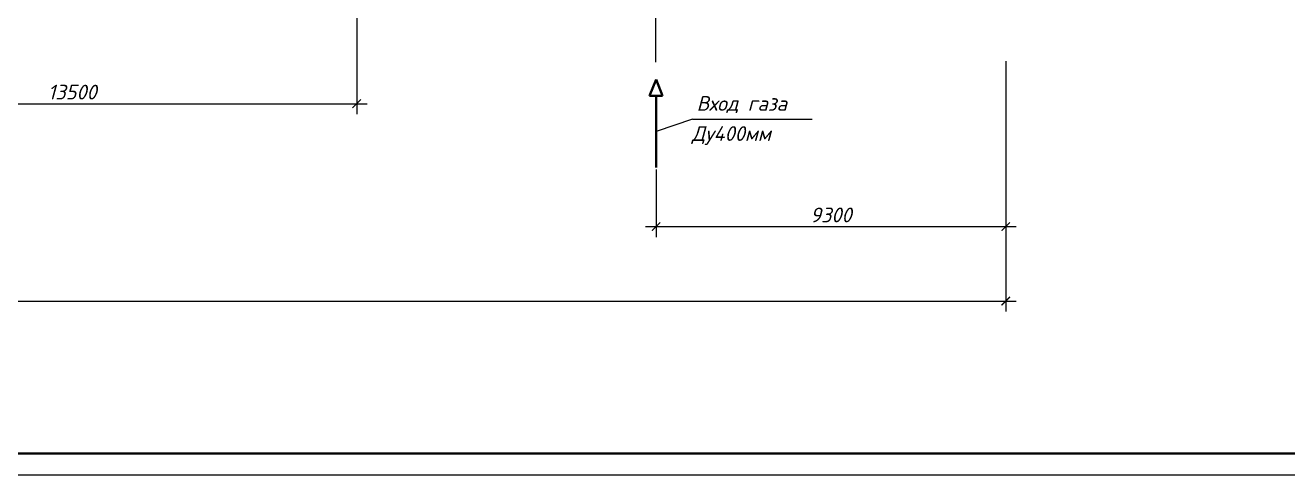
# Model space of a CAD drawing. Extents: x 108150 to 142535, y -18867 to -9422.
# Drawn here: x 137239.1 to 137538.6, y -15719.4 to -15612.8 of the extents above; entities that cross this region are included whole.
import ezdxf

# ---------------------------------------------------------------- set-up
doc = ezdxf.new("R2010")
doc.units = 0
doc.header["$MEASUREMENT"] = 0
doc.header["$PDMODE"] = 32
doc.header["$PDSIZE"] = 0.6
doc.linetypes.add('штрихпунктирная2', pattern=[12.7, 6.35, -3.175, 0, -3.175])
for name, color, linetype, lineweight in [('Выносные', 8, 'Continuous', 15), ('надписи', 2, 'Continuous', 15), ('Ограда', 6, 'Continuous', 30), ('Основные', 4, 'Continuous', 40), ('Разм.', 8, 'Continuous', 15), ('Размер', 8, 'Continuous', 30), ('трубы', 3, 'Continuous', 40)]:
    doc.layers.add(name, color=color, linetype=linetype, lineweight=lineweight)
doc.styles.add('ГОСТ', font='isocpeur.ttf', dxfattribs={"oblique": 15, "height": 2.5})
doc.styles.add('ГОСТ3.5', font='isocpeur.ttf', dxfattribs={"oblique": 15, "height": 3.5})
doc.dimstyles.new('100', dxfattribs={"dimtxt": 3.5, "dimasz": 2, "dimexe": 2.5, "dimexo": 0.5, "dimgap": 1, "dimtad": 1, "dimdec": 0, "dimlfac": 100, "dimtxsty": 'ГОСТ3.5', "dimblk": 'ARCHTICK', "dimcen": 2.5, "dimdle": 2.5, "dimclrd": 256, "dimclre": 256, "dimclrt": 2, "dimadec": 3, "dimazin": 0, "dimtfac": 1, "dimtdec": 0, "dimtmove": 1, "dimatfit": 3, "dimldrblk": 'DOTSMALL', "dimfxl": 1, "dimlwd": -1, "dimlwe": -1, "dimarcsym": 0})

# ---------------------------------------------------------------- blocks, each defined once
blk = doc.blocks.new('_ArchTick')
at = {"color": 0, "linetype": 'ByBlock', "const_width": 0.15}
blk.add_lwpolyline([(-0.5, -0.5), (0.5, 0.5)], dxfattribs=at)
blk = doc.blocks.new('*D3005')
at = {"layer": 'Defpoints', "color": 0, "linetype": 'ByBlock', "lineweight": 0, "ltscale": 2, "transparency": 16777216}
for p in [(136371.71, -15621.88), (137471.71, -15620.83), (137471.71, -15678.2)]:
    blk.add_point(p, dxfattribs=at)
at = {"layer": 'Разм.', "linetype": 'ByBlock', "ltscale": 2, "transparency": 16777216}
for p, q in [((136371.71, -15622.38), (136371.71, -15680.7)), ((137471.71, -15621.33), (137471.71, -15680.7)), ((136369.21, -15678.2), (137474.21, -15678.2))]:
    blk.add_line(p, q, dxfattribs=at)
at = {"layer": 'Разм.', "linetype": 'ByBlock', "ltscale": 2, "transparency": 16777216, "xscale": 2, "yscale": 2, "zscale": 2, "rotation": 180}
blk.add_blockref('_ArchTick', (136371.71, -15678.2), dxfattribs=at)
at = {"layer": 'Разм.', "linetype": 'ByBlock', "ltscale": 2, "transparency": 16777216, "xscale": 2, "yscale": 2, "zscale": 2}
blk.add_blockref('_ArchTick', (137471.71, -15678.2), dxfattribs=at)
at = {"layer": 'Разм.', "color": 2, "linetype": 'ByBlock', "ltscale": 2, "transparency": 16777216, "insert": (136921.71, -15675.45), "char_height": 3.5, "attachment_point": 5, "style": 'ГОСТ3.5'}
blk.add_mtext('110000', dxfattribs=at)
blk = doc.blocks.new('_DotSmall')
at = {"color": 0, "linetype": 'ByBlock', "lineweight": 15, "const_width": 0.5}
blk.add_lwpolyline([(-0.0625, 0, 1), (0.0625, 0, 1)], format="xyb", close=True, dxfattribs=at)
blk = doc.blocks.new('*D3027')
at = {"layer": 'Defpoints', "color": 0, "linetype": 'ByBlock', "lineweight": 0, "ltscale": 2, "transparency": 16777216}
for p in [(137471.71, -15620.83), (137388.73, -15646.53), (137471.71, -15660.54)]:
    blk.add_point(p, dxfattribs=at)
at = {"layer": 'Разм.', "linetype": 'ByBlock', "ltscale": 2, "transparency": 16777216}
for p, q in [((137471.71, -15621.33), (137471.71, -15663.04)), ((137388.73, -15647.03), (137388.73, -15663.04)), ((137386.23, -15660.54), (137474.21, -15660.54))]:
    blk.add_line(p, q, dxfattribs=at)
at = {"layer": 'Разм.', "linetype": 'ByBlock', "ltscale": 2, "transparency": 16777216, "xscale": 2, "yscale": 2, "zscale": 2, "rotation": 180}
blk.add_blockref('_ArchTick', (137388.73, -15660.54), dxfattribs=at)
at = {"layer": 'Разм.', "linetype": 'ByBlock', "ltscale": 2, "transparency": 16777216, "xscale": 2, "yscale": 2, "zscale": 2}
blk.add_blockref('_ArchTick', (137471.71, -15660.54), dxfattribs=at)
at = {"layer": 'Разм.', "color": 2, "linetype": 'ByBlock', "ltscale": 2, "transparency": 16777216, "insert": (137430.22, -15657.79), "char_height": 3.5, "attachment_point": 5, "style": 'ГОСТ3.5'}
blk.add_mtext('9300', dxfattribs=at)
blk = doc.blocks.new('*D2986')
at = {"linetype": 'Continuous', "transparency": 16777216}
for p, q in [((137182.71, -15604.5), (137182.71, -15633.91)), ((137317.71, -15604.5), (137317.71, -15633.91)), ((137180.21, -15631.41), (137320.21, -15631.41))]:
    blk.add_line(p, q, dxfattribs=at)
at = {"layer": 'Defpoints', "color": 0, "linetype": 'Continuous', "lineweight": 0, "transparency": 16777216}
for p in [(137182.71, -15604), (137317.71, -15604), (137317.71, -15631.41)]:
    blk.add_point(p, dxfattribs=at)
at = {"linetype": 'Continuous', "transparency": 16777216, "xscale": 2, "yscale": 2, "zscale": 2, "rotation": 180}
blk.add_blockref('_ArchTick', (137182.71, -15631.41), dxfattribs=at)
at = {"linetype": 'Continuous', "transparency": 16777216, "xscale": 2, "yscale": 2, "zscale": 2}
blk.add_blockref('_ArchTick', (137317.71, -15631.41), dxfattribs=at)
at = {"color": 2, "linetype": 'Continuous', "lineweight": 0, "transparency": 16777216, "insert": (137250.21, -15628.66), "char_height": 3.5, "attachment_point": 5, "style": 'ГОСТ3.5'}
blk.add_mtext('13500', dxfattribs=at)

msp = doc.modelspace()

# ---------------------------------------------------------------- linework, layer by layer
at = {"layer": 'Выносные', "color": 251}
for q in [(137388.7342, -15638.0311), (137425.7806, -15635.1033)]:
    msp.add_line((137397.3959, -15635.0985), q, dxfattribs=at)
at = {"layer": 'Ограда', "color": 251, "linetype": 'штрихпунктирная2', "lineweight": 25, "ltscale": 3}
msp.add_line((137388.7098, -15621.5287), (137388.7112, -15460.9604), dxfattribs=at)
at = {"layer": 'Основные'}
msp.add_line((136240.4129, -15714.3676), (137765.4129, -15714.3676), dxfattribs=at)
at = {"layer": 'Размер', "linetype": 'ByBlock', "lineweight": 0, "ltscale": 0.5}
msp.add_line((136220.4129, -15719.3676), (137770.4129, -15719.3676), dxfattribs=at)
at = {"layer": 'трубы', "color": 3}
for p, q in [((137387.1982, -15629.5353), (137388.7342, -15625.6567)), ((137390.2702, -15629.5353), (137388.7342, -15625.6567)), ((137387.1982, -15629.5353), (137390.2702, -15629.5353)), ((137388.7342, -15646.5269), (137388.7342, -15629.5353))]:
    msp.add_line(p, q, dxfattribs=at)

# ---------------------------------------------------------------- texts
at = {"layer": 'надписи', "color": 2, "style": 'ГОСТ', "oblique": 15}
for s, p in [('Вход газа', (137398.3649, -15633.0945)), ('Ду400мм', (137397.2074, -15640.2397))]:
    msp.add_text(s, height=3.5, dxfattribs=at).set_placement(p)

# ---------------------------------------------------------------- dimensions: what is measured, and where the dimension line sits
at = {"color": 1, "linetype": 'Continuous', "lineweight": 0}
dim = msp.add_linear_dim(base=(137317.7113, -15631.4094), p1=(137182.7113, -15604.0014), p2=(137317.7113, -15604.0014), dimstyle='100', dxfattribs=at)
dim.commit()
dim.dimension.update_dxf_attribs({"geometry": '*D2986', "text_midpoint": (137250.2113, -15628.6594)})
at = {"layer": 'Разм.', "linetype": 'ByBlock', "ltscale": 2}
dim = msp.add_linear_dim(base=(137471.7113, -15678.1981), p1=(136371.7113, -15621.8757), p2=(137471.7113, -15620.8311), dimstyle='100', dxfattribs=at)
dim.commit()
dim.dimension.update_dxf_attribs({"geometry": '*D3005', "text_midpoint": (136921.7113, -15675.4481)})
dim = msp.add_linear_dim(base=(137471.7113, -15660.5426), p1=(137388.7342, -15646.5269), p2=(137471.7113, -15620.8311), text='9300', dimstyle='100', dxfattribs=at)
dim.commit()
dim.dimension.update_dxf_attribs({"geometry": '*D3027', "text_midpoint": (137430.2228, -15657.7926)})

doc.saveas('drawing.dxf')
